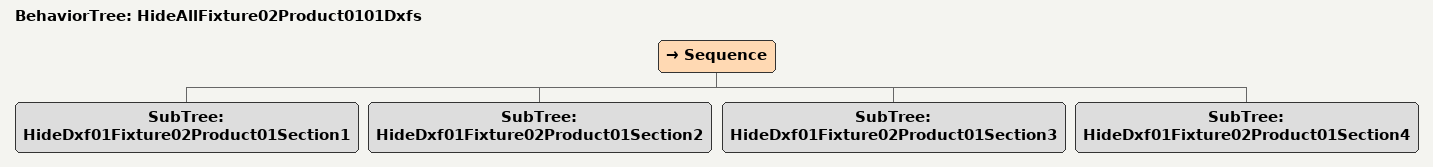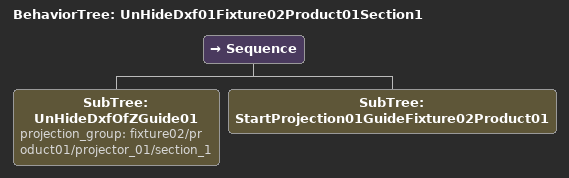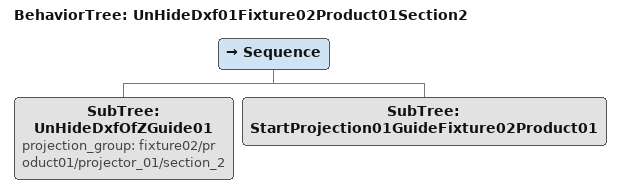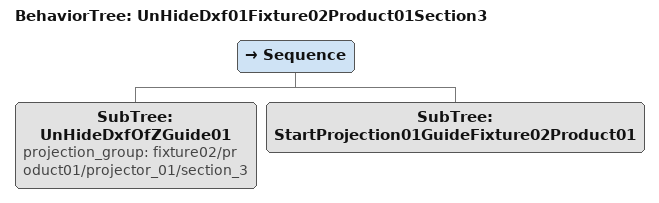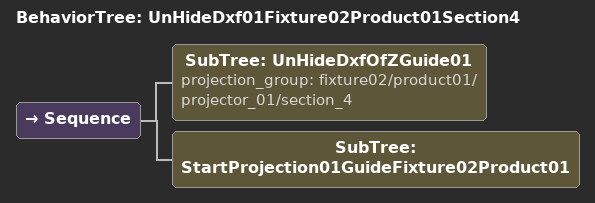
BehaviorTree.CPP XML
<BehaviorTree ID="HideAllFixture02Product0101Dxfs">
    <Sequence>
        <SubTree ID="HideDxf01Fixture02Product01Section1"/>
        <SubTree ID="HideDxf01Fixture02Product01Section2"/>
        <SubTree ID="HideDxf01Fixture02Product01Section3"/>
        <SubTree ID="HideDxf01Fixture02Product01Section4"/>
    </Sequence>
</BehaviorTree>

<BehaviorTree ID="UnHideDxf01Fixture02Product01Section1">
   <Sequence>
       <SubTree ID="UnHideDxfOfZGuide01" projection_group="fixture02/product01/projector_01/section_1"/>
       <SubTree ID="StartProjection01GuideFixture02Product01"/>
   </Sequence>
</BehaviorTree>

<BehaviorTree ID="UnHideDxf01Fixture02Product01Section2">
   <Sequence>
       <SubTree ID="UnHideDxfOfZGuide01" projection_group="fixture02/product01/projector_01/section_2"/>
       <SubTree ID="StartProjection01GuideFixture02Product01"/>
   </Sequence>
</BehaviorTree>

<BehaviorTree ID="UnHideDxf01Fixture02Product01Section3">
   <Sequence>
       <SubTree ID="UnHideDxfOfZGuide01" projection_group="fixture02/product01/projector_01/section_3"/>
       <SubTree ID="StartProjection01GuideFixture02Product01"/>
   </Sequence>
</BehaviorTree>

<BehaviorTree ID="UnHideDxf01Fixture02Product01Section4">
   <Sequence>
       <SubTree ID="UnHideDxfOfZGuide01" projection_group="fixture02/product01/projector_01/section_4"/>
       <SubTree ID="StartProjection01GuideFixture02Product01"/>
   </Sequence>
</BehaviorTree>
